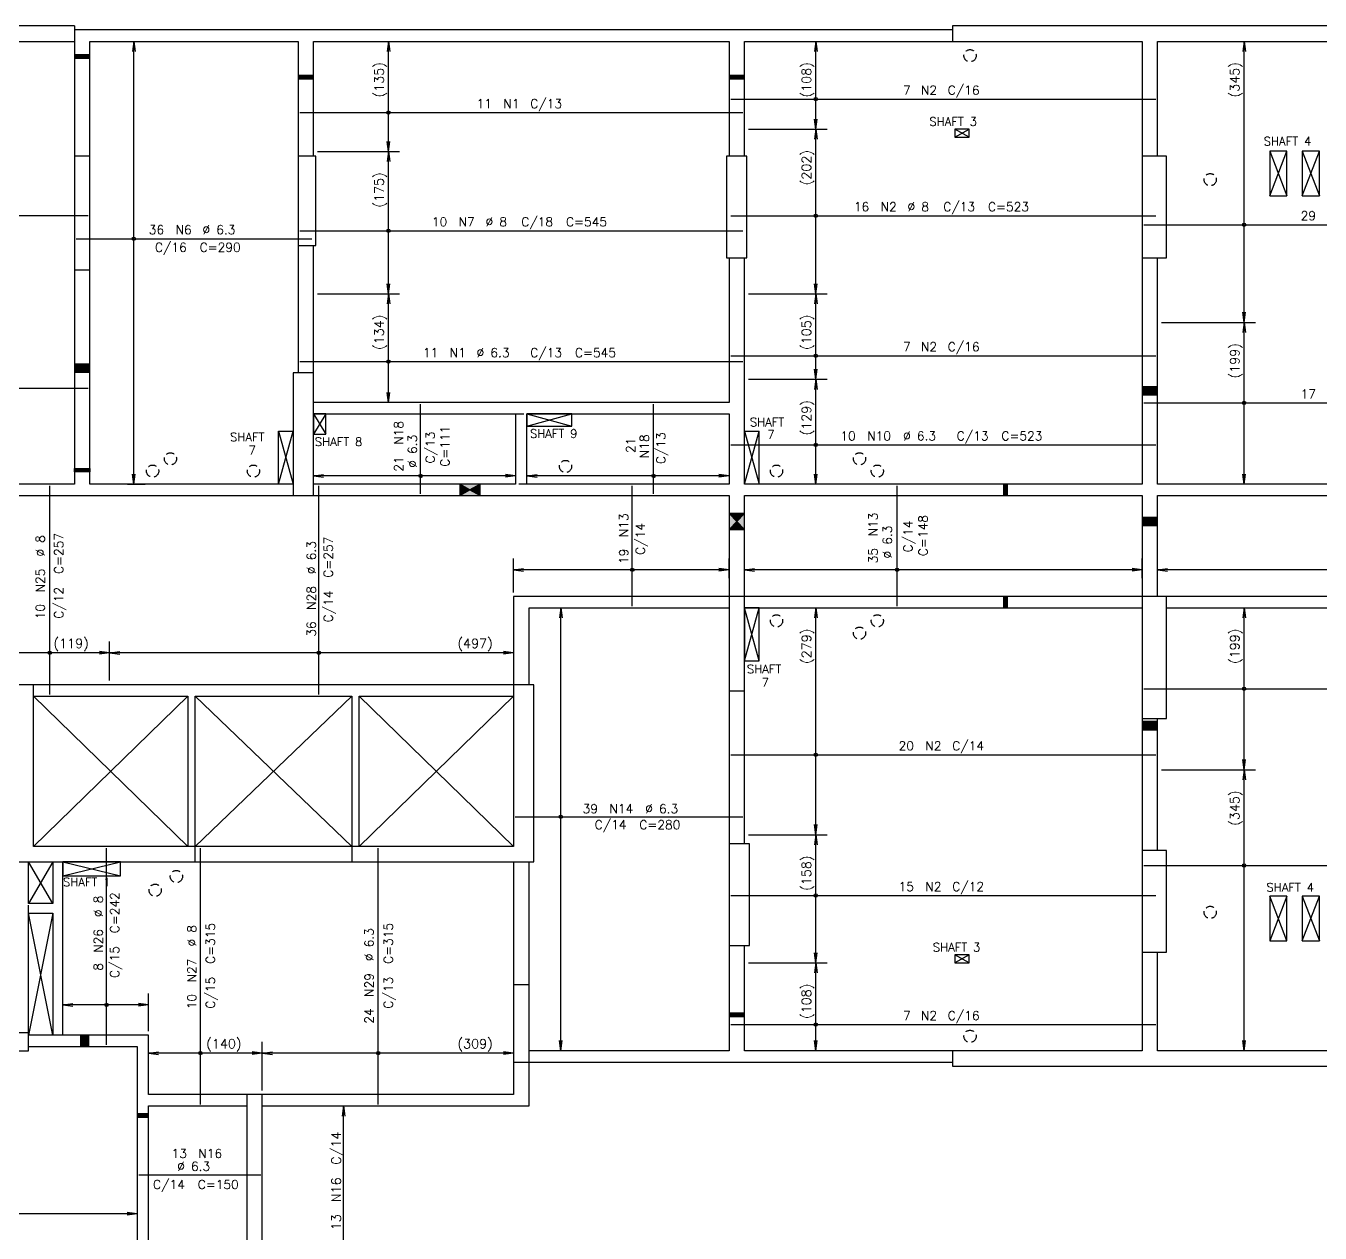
# Model space of a CAD drawing. Extents: x 0 to 119, y 0 to 84.
# Drawn here: x 42.07 to 73.9, y 33.6 to 63.28 of the extents above; entities that cross this region are included whole.
import ezdxf

# ---------------------------------------------------------------- set-up
doc = ezdxf.new("R2010")
doc.units = 0
doc.header["$MEASUREMENT"] = 0
doc.linetypes.add('ESTILO_TQS_0002', pattern=[0.3, 0.2, -0.1])
for name, color, linetype in [('1', 1, 'CONTINUOUS'), ('15', 15, 'CONTINUOUS'), ('18', 4, 'CONTINUOUS'), ('25', 1, 'CONTINUOUS'), ('26', 3, 'CONTINUOUS'), ('51', 7, 'CONTINUOUS'), ('63', 7, 'CONTINUOUS'), ('64', 7, 'CONTINUOUS')]:
    doc.layers.add(name, color=color, linetype=linetype)
doc.styles.get("Standard").update_dxf_attribs({"font": 'ROMANS.SHX'})

msp = doc.modelspace()

# ---------------------------------------------------------------- linework, layer by layer
at = {"layer": '1', "linetype": 'Continuous'}
for p, q in [((65.274815, 60.741512), (64.914815, 60.741512)), ((64.914815, 60.741512), (64.914815, 60.541512)), ((64.914815, 60.541512), (65.274815, 60.741512)), ((65.274815, 60.541512), (64.914815, 60.741512)), ((64.914815, 60.541512), (65.274815, 60.541512)), ((65.274815, 60.541512), (65.274815, 60.741512)), ((72.664815, 60.201299), (72.664815, 59.101299)), ((73.084815, 60.201299), (72.664815, 60.201299)), ((72.664815, 60.201299), (73.084815, 59.101299)), ((72.664815, 59.101299), (73.084815, 60.201299)), ((73.084815, 59.101299), (73.084815, 60.201299)), ((73.464815, 60.201299), (73.464815, 59.101299)), ((73.884815, 60.201299), (73.464815, 60.201299)), ((73.464815, 60.201299), (73.884815, 59.101299)), ((73.464815, 59.101299), (73.884815, 60.201299)), ((73.884815, 59.101299), (73.884815, 60.201299)), ((72.664815, 59.101299), (73.084815, 59.101299)), ((73.464815, 59.101299), (73.884815, 59.101299)), ((49.444815, 53.741398), (49.144815, 53.741398)), ((49.144815, 53.741398), (49.144815, 53.241398)), ((49.444815, 53.741398), (49.144815, 53.241398)), ((49.144815, 53.741398), (49.444815, 53.241398)), ((49.444815, 53.241398), (49.444815, 53.741398)), ((54.394815, 53.741398), (54.394815, 53.441398)), ((55.494815, 53.741398), (54.394815, 53.741398)), ((54.394815, 53.741398), (55.494815, 53.441398)), ((54.394815, 53.441398), (55.494815, 53.741398)), ((55.494815, 53.441398), (55.494815, 53.741398)), ((48.284815, 52.011398), (48.284815, 53.311398)), ((48.284815, 53.311398), (48.644815, 53.311398)), ((48.284815, 52.011398), (48.644815, 53.311398)), ((48.284815, 53.311398), (48.644815, 52.011398)), ((49.144815, 53.241398), (49.444815, 53.241398)), ((54.394815, 53.441398), (55.494815, 53.441398)), ((59.744815, 53.311398), (60.104815, 53.311398)), ((59.744815, 53.311398), (60.104815, 52.011398)), ((59.744815, 52.011398), (60.104815, 53.311398)), ((60.104815, 52.011398), (60.104815, 53.311398)), ((60.104815, 48.971398), (59.744815, 48.971398)), ((59.744815, 48.971398), (59.744815, 47.671398)), ((59.744815, 47.671398), (60.104815, 48.971398)), ((60.104815, 47.671398), (59.744815, 48.971398)), ((60.104815, 47.671398), (60.104815, 48.971398)), ((59.744815, 47.671398), (60.104815, 47.671398)), ((42.974815, 42.721414), (42.974815, 42.381414)), ((44.394815, 42.721414), (42.974815, 42.721414)), ((42.974815, 42.721414), (44.394815, 42.381414)), ((42.974815, 42.381414), (44.394815, 42.721414)), ((44.394815, 42.381414), (44.394815, 42.721414)), ((42.974815, 42.381414), (44.394815, 42.381414)), ((73.084815, 41.881299), (72.664815, 41.881299)), ((72.664815, 41.881299), (72.664815, 40.781299)), ((73.084815, 40.781299), (72.664815, 41.881299)), ((73.084815, 41.881299), (72.664815, 40.781299)), ((73.084815, 40.781299), (73.084815, 41.881299)), ((73.464815, 41.881299), (73.464815, 40.781299)), ((73.884815, 41.881299), (73.464815, 41.881299)), ((73.464815, 41.881299), (73.884815, 40.781497)), ((73.464815, 40.781299), (73.884815, 41.881299)), ((73.884815, 40.781497), (73.884815, 41.881299)), ((72.664815, 40.781299), (73.084815, 40.781299)), ((73.464815, 40.781299), (73.884815, 40.781497)), ((65.274815, 40.441087), (64.914815, 40.441087)), ((64.914815, 40.441087), (64.914815, 40.241087)), ((65.274815, 40.241087), (64.914815, 40.441087)), ((65.274815, 40.441087), (64.914815, 40.241087)), ((65.274815, 40.241087), (65.274815, 40.441087)), ((64.914815, 40.241087), (65.274815, 40.241087))]:
    msp.add_line(p, q, dxfattribs=at)
at = {"layer": '15', "linetype": 'ESTILO_TQS_0002'}
for p, q in [((54.114815, 53.741398), (54.394815, 53.741398)), ((54.394815, 52.011398), (54.114815, 52.011398)), ((42.134815, 41.461398), (42.134815, 41.701398))]:
    msp.add_line(p, q, dxfattribs=at)
at = {"layer": '15', "linetype": 'Continuous'}
for p, q in [((46.054815, 43.10143), (42.254846, 46.801398)), ((46.054815, 46.801398), (42.254846, 43.10143)), ((46.234815, 46.801398), (50.084815, 43.10143)), ((50.084815, 46.801398), (46.234815, 43.10143)), ((54.064784, 46.801398), (50.264815, 43.10143)), ((50.264815, 46.801398), (54.064784, 43.10143)), ((42.734815, 41.701398), (42.134815, 42.721414)), ((42.734815, 42.721414), (42.134815, 41.701398)), ((42.734815, 38.461398), (42.134815, 41.461398)), ((42.734815, 41.461398), (42.134815, 38.461398))]:
    msp.add_line(p, q, dxfattribs=at)
at = {"layer": '15', "linetype": 'ESTILO_TQS_0002'}
for centre in [(65.292715, 62.548015), (71.200753, 59.500219), (45.624371, 52.635333), (55.343504, 52.448209), (62.57485, 52.635333), (45.186053, 52.333064), (47.66557, 52.33287), (60.53365, 52.33287), (63.013168, 52.333064), (60.53365, 48.649553), (63.013168, 48.649359), (62.57485, 48.34709), (45.7704, 42.363477), (45.249783, 42.025209), (71.200753, 41.482204), (65.292715, 38.434408)]:
    msp.add_circle(centre, 0.149912, dxfattribs=at)
at = {"layer": '18', "linetype": 'Continuous'}
for p, q in [((44.564815, 62.901397), (44.998909, 62.901397)), ((44.720909, 62.901397), (44.688278, 62.653536)), ((44.720909, 52.011398), (44.720909, 62.901397)), ((44.720909, 62.901397), (44.753541, 62.653536)), ((50.984815, 62.901397), (50.952184, 62.653536)), ((50.984815, 60.1916), (50.984815, 62.901397)), ((50.984815, 62.901397), (51.017447, 62.653536)), ((61.496815, 62.901399), (61.464183, 62.653537)), ((61.496815, 60.741512), (61.496815, 62.901399)), ((61.496815, 62.901399), (61.529446, 62.653537)), ((72.032815, 62.901399), (72.000183, 62.653537)), ((72.032815, 55.9916), (72.032815, 62.901399)), ((72.032815, 62.901399), (72.065446, 62.653537)), ((61.496815, 60.741512), (61.464183, 60.989373)), ((61.496815, 60.741512), (61.529446, 60.989373)), ((59.844815, 60.741512), (61.774815, 60.741512)), ((61.496815, 60.741512), (61.464183, 60.493651)), ((61.496815, 56.6916), (61.496815, 60.741512)), ((61.496815, 60.741512), (61.529446, 60.493651)), ((49.244815, 60.1916), (51.262815, 60.1916)), ((50.984815, 60.1916), (50.952184, 60.439461)), ((50.984815, 60.1916), (50.952184, 59.943739)), ((50.984815, 60.1916), (51.017447, 60.439461)), ((50.984815, 56.6916), (50.984815, 60.1916)), ((50.984815, 60.1916), (51.017447, 59.943739)), ((49.244815, 56.6916), (51.262815, 56.6916)), ((50.984815, 56.6916), (50.952184, 56.939461)), ((50.984815, 56.6916), (50.952184, 56.443739)), ((50.984815, 56.6916), (51.017447, 56.939461)), ((50.984815, 54.021398), (50.984815, 56.6916)), ((50.984815, 56.6916), (51.017447, 56.443739)), ((59.844815, 56.6916), (61.774815, 56.6916)), ((61.496815, 56.6916), (61.464183, 56.939461)), ((61.496815, 56.6916), (61.464183, 56.443739)), ((61.496815, 56.6916), (61.529446, 56.939461)), ((61.496815, 54.5916), (61.496815, 56.6916)), ((61.496815, 56.6916), (61.529446, 56.443739)), ((72.032815, 55.9916), (72.000183, 56.239461)), ((72.032815, 55.9916), (72.065446, 56.239461)), ((70.004815, 55.9916), (72.310815, 55.9916)), ((72.032815, 55.9916), (72.000183, 55.743739)), ((72.032815, 52.011398), (72.032815, 55.9916)), ((72.032815, 55.9916), (72.065446, 55.743739)), ((61.496815, 54.5916), (61.464183, 54.839461)), ((61.496815, 54.5916), (61.529446, 54.839461)), ((59.844815, 54.5916), (61.774815, 54.5916)), ((59.844815, 54.5916), (61.774815, 54.5916)), ((61.496815, 54.5916), (61.464183, 54.343739)), ((61.496815, 52.011398), (61.496815, 54.5916)), ((61.496815, 54.5916), (61.529446, 54.343739)), ((50.984815, 54.021398), (50.952184, 54.269259)), ((50.984815, 54.021398), (51.017447, 54.269259)), ((44.720909, 52.011398), (44.688278, 52.259259)), ((44.720909, 52.011398), (44.753541, 52.259259)), ((49.144815, 52.213398), (49.392676, 52.24603)), ((54.114815, 52.213398), (49.144815, 52.213398)), ((49.144815, 52.213398), (49.392676, 52.180767)), ((54.114815, 52.213398), (53.866954, 52.24603)), ((54.114815, 52.213398), (53.866954, 52.180767)), ((54.394815, 52.213398), (54.642677, 52.24603)), ((59.364815, 52.213398), (54.394815, 52.213398)), ((54.394815, 52.213398), (54.642677, 52.180767)), ((59.364815, 52.213398), (59.116954, 52.24603)), ((59.364815, 52.213398), (59.116954, 52.180767)), ((61.496815, 52.011398), (61.464183, 52.259259)), ((61.496815, 52.011398), (61.529446, 52.259259)), ((72.032815, 52.011398), (72.000183, 52.259259)), ((72.032815, 52.011398), (72.065446, 52.259259)), ((44.564815, 52.011398), (44.998909, 52.011398)), ((54.064815, 49.351398), (54.064815, 50.186326)), ((59.364815, 49.703398), (59.364815, 50.186326)), ((59.744815, 49.703398), (59.744815, 50.186326)), ((69.524817, 49.703398), (69.524817, 50.186326)), ((69.904814, 49.703398), (69.904814, 50.186326)), ((54.064815, 49.908326), (54.312676, 49.940957)), ((59.364815, 49.908326), (54.064815, 49.908326)), ((54.064815, 49.908326), (54.312676, 49.875694)), ((59.364815, 49.908326), (59.116954, 49.940957)), ((59.364815, 49.908326), (59.116954, 49.875694)), ((59.744815, 49.908326), (59.992677, 49.940957)), ((69.524817, 49.908326), (59.744815, 49.908326)), ((59.744815, 49.908326), (59.992677, 49.875694)), ((69.524817, 49.908326), (69.276955, 49.940957)), ((69.524817, 49.908326), (69.276955, 49.875694)), ((69.904814, 49.908326), (70.152675, 49.940957)), ((81.564815, 49.908326), (69.904814, 49.908326)), ((69.904814, 49.908326), (70.152675, 49.875694)), ((55.224815, 48.971398), (55.192184, 48.723537)), ((55.224815, 38.081397), (55.224815, 48.971398)), ((55.224815, 48.971398), (55.257447, 48.723537)), ((61.496815, 48.971398), (61.464183, 48.723537)), ((61.496815, 43.3916), (61.496815, 48.971398)), ((61.496815, 48.971398), (61.529446, 48.723537)), ((72.032815, 48.971398), (72.000183, 48.723537)), ((72.032815, 44.991299), (72.032815, 48.971398)), ((72.032815, 48.971398), (72.065446, 48.723537)), ((44.1278, 47.181398), (44.1278, 48.145398)), ((44.1278, 47.867398), (41.754815, 47.867398)), ((44.1278, 47.867398), (43.879939, 47.90003)), ((44.1278, 47.867398), (43.879939, 47.834767)), ((44.1278, 47.867398), (44.375661, 47.90003)), ((54.064815, 47.867398), (44.1278, 47.867398)), ((44.1278, 47.867398), (44.375661, 47.834767)), ((54.064815, 47.867398), (53.816954, 47.90003)), ((54.064815, 47.867398), (53.816954, 47.834767)), ((72.032815, 44.991299), (72.000183, 45.239161)), ((72.032815, 44.991299), (72.065446, 45.239161)), ((70.004815, 44.991299), (72.310815, 44.991299)), ((70.004815, 44.991299), (72.310815, 44.991299)), ((72.032815, 44.991299), (72.000183, 44.743438)), ((72.032815, 38.081399), (72.032815, 44.991299)), ((72.032815, 44.991299), (72.065446, 44.743438)), ((61.496815, 43.3916), (61.464183, 43.639461)), ((61.496815, 43.3916), (61.529446, 43.639461)), ((59.844815, 43.3916), (61.774815, 43.3916)), ((61.496815, 43.3916), (61.464183, 43.143739)), ((61.496815, 40.241087), (61.496815, 43.3916)), ((61.496815, 43.3916), (61.529446, 43.143739)), ((61.496815, 40.241087), (61.464183, 40.488948)), ((61.496815, 40.241087), (61.529446, 40.488948)), ((59.844815, 40.241087), (61.774815, 40.241087)), ((61.496815, 40.241087), (61.464183, 39.993225)), ((61.496815, 38.081399), (61.496815, 40.241087)), ((61.496815, 40.241087), (61.529446, 39.993225)), ((45.084815, 38.561398), (45.084815, 39.484578)), ((42.974815, 39.206578), (43.222676, 39.23921)), ((45.084815, 39.206578), (42.974815, 39.206578)), ((42.974815, 39.206578), (43.222676, 39.173946)), ((45.084815, 39.206578), (44.836954, 39.23921)), ((45.084815, 39.206578), (44.836954, 39.173946)), ((47.884815, 37.101398), (47.884815, 38.299402)), ((55.224815, 38.081397), (55.192184, 38.329259)), ((55.224815, 38.081397), (55.257447, 38.329259)), ((61.496815, 38.081399), (61.464183, 38.32926)), ((61.496815, 38.081399), (61.529446, 38.32926)), ((72.032815, 38.081399), (72.000183, 38.32926)), ((72.032815, 38.081399), (72.065446, 38.32926)), ((45.084815, 38.021402), (45.332676, 38.054034)), ((47.884815, 38.021402), (45.084815, 38.021402)), ((45.084815, 38.021402), (45.332676, 37.988771)), ((47.884815, 38.021402), (47.636954, 38.054034)), ((47.884815, 38.021402), (47.636954, 37.988771)), ((47.884815, 38.021405), (48.132676, 38.054036)), ((54.064815, 38.021405), (47.884815, 38.021405)), ((47.884815, 38.021405), (48.132676, 37.988773)), ((54.064815, 38.021405), (53.816954, 38.054036)), ((54.064815, 38.021405), (53.816954, 37.988773)), ((49.884815, 36.721399), (49.852184, 36.473537)), ((49.884815, 33.321398), (49.884815, 36.721399)), ((49.884815, 36.721399), (49.917447, 36.473537)), ((44.804815, 34.069399), (36.614815, 34.069399)), ((44.804815, 34.069399), (44.556954, 34.102031)), ((44.804815, 34.069399), (44.556954, 34.036768))]:
    msp.add_line(p, q, dxfattribs=at)
at = {"layer": '25', "linetype": 'Continuous'}
for p, q in [((44.464815, 62.901397), (44.464815, 62.901397)), ((50.984815, 62.901397), (50.984815, 62.901397)), ((61.496815, 62.901399), (61.496815, 62.901399)), ((72.032815, 62.901399), (72.032815, 62.901399)), ((59.744815, 60.741512), (59.744815, 60.741512)), ((61.496815, 60.741512), (61.496815, 60.741512)), ((49.144815, 60.1916), (49.144815, 60.1916)), ((50.984815, 60.1916), (50.984815, 60.1916)), ((49.144815, 56.6916), (49.144815, 56.6916)), ((50.984815, 56.6916), (50.984815, 56.6916)), ((59.744815, 56.6916), (59.744815, 56.6916)), ((61.496815, 56.6916), (61.496815, 56.6916)), ((69.904815, 55.9916), (69.904815, 55.9916)), ((72.032815, 55.9916), (72.032815, 55.9916)), ((59.744815, 54.5916), (59.744815, 54.5916)), ((59.744815, 54.5916), (59.744815, 54.5916)), ((50.984815, 54.021398), (50.984815, 54.021398)), ((49.144815, 52.213398), (49.144815, 52.213398)), ((54.114815, 52.213398), (54.114815, 52.213398)), ((54.394815, 52.213398), (54.394815, 52.213398)), ((59.364815, 52.213398), (59.364815, 52.213398)), ((44.464815, 52.011398), (44.464815, 52.011398)), ((61.496815, 52.011398), (61.496815, 52.011398)), ((72.032815, 52.011398), (72.032815, 52.011398)), ((59.364815, 49.603398), (59.364815, 49.603398)), ((59.744815, 49.603398), (59.744815, 49.603398)), ((69.524817, 49.603398), (69.524817, 49.603398)), ((69.904814, 49.603398), (69.904814, 49.603398)), ((54.064815, 49.251398), (54.064815, 49.251398)), ((55.224815, 48.971398), (55.224815, 48.971398)), ((61.496815, 48.971398), (61.496815, 48.971398)), ((72.032815, 48.971398), (72.032815, 48.971398)), ((44.1278, 47.867398), (44.1278, 47.867398)), ((54.064815, 47.867398), (54.064815, 47.867398)), ((44.1278, 47.081398), (44.1278, 47.081398)), ((69.904815, 44.991299), (69.904815, 44.991299)), ((69.904815, 44.991299), (69.904815, 44.991299)), ((59.744815, 43.3916), (59.744815, 43.3916)), ((61.496815, 43.3916), (61.496815, 43.3916)), ((59.744815, 40.241087), (59.744815, 40.241087)), ((61.496815, 40.241087), (61.496815, 40.241087)), ((42.974815, 39.206578), (42.974815, 39.206578)), ((45.084815, 38.461398), (45.084815, 38.461398)), ((45.084815, 38.021402), (45.084815, 38.021402)), ((47.884815, 38.021402), (47.884815, 38.021402)), ((54.064815, 38.021405), (54.064815, 38.021405)), ((55.224815, 38.081397), (55.224815, 38.081397)), ((61.496815, 38.081399), (61.496815, 38.081399)), ((72.032815, 38.081399), (72.032815, 38.081399)), ((47.884815, 37.001398), (47.884815, 37.001398)), ((49.884815, 36.721399), (49.884815, 36.721399)), ((44.804815, 34.069399), (44.804815, 34.069399))]:
    msp.add_line(p, q, dxfattribs=at)
for points in [[(43.264815, 57.281398), (43.644815, 57.281398), (43.644815, 60.081398), (43.264815, 60.081398), (43.264815, 57.281398)], [(48.764815, 57.881398), (49.204815, 57.881398), (49.204815, 60.081398), (48.764815, 60.081398), (48.764815, 57.881398)], [(59.304815, 57.581398), (59.804815, 57.581398), (59.804815, 60.081398), (59.304815, 60.081398), (59.304815, 57.581398)], [(70.124815, 60.081398), (69.524815, 60.081398), (69.524815, 57.581398), (70.124815, 57.581398), (70.124815, 60.081398)], [(48.644815, 51.731398), (49.144815, 51.731398), (49.144815, 54.751398), (48.644815, 54.751398), (48.644815, 51.731398)], [(59.744815, 49.251398), (59.364815, 49.251398), (59.364815, 46.931398), (59.744815, 46.931398), (59.744815, 49.251398)], [(69.524815, 46.251398), (70.124815, 46.251398), (70.124815, 49.251398), (69.524815, 49.251398), (69.524815, 46.251398)], [(41.754815, 46.65882), (41.754815, 42.721414), (46.234815, 42.721414), (46.234815, 43.10143), (42.254846, 43.10143), (42.254846, 47.081398), (41.754815, 47.081398), (41.754815, 46.65882)], [(54.564815, 47.081398), (54.064784, 47.081492), (54.064784, 43.10143), (50.084815, 43.10143), (50.084815, 42.721414), (54.564815, 42.721414), (54.564815, 47.081398)], [(59.364815, 40.671398), (59.864815, 40.671398), (59.864815, 43.171398), (59.364815, 43.171398), (59.364815, 40.671398)], [(70.124815, 43.001398), (69.524815, 43.001398), (69.524815, 40.501398), (70.124815, 40.501398), (70.124815, 43.001398)], [(54.064815, 37.801398), (54.444815, 37.801398), (54.444815, 39.701398), (54.064815, 39.701398), (54.064815, 37.801398)], [(36.334815, 38.081398), (42.134815, 38.081398), (42.134815, 38.521398), (36.334815, 38.521398), (36.334815, 38.081398)]]:
    msp.add_lwpolyline(points, dxfattribs=at)
for centre, radius in [((61.496815, 61.4809), 0.041625), ((61.496815, 61.4809), 0.02075), ((50.984815, 61.149323), 0.041625), ((50.984815, 61.149323), 0.02075), ((61.496815, 58.613996), 0.041625), ((61.496815, 58.613996), 0.02075), ((50.984815, 58.2426), 0.041625), ((50.984815, 58.2426), 0.02075), ((72.032815, 58.391668), 0.041625), ((72.032815, 58.391668), 0.02075), ((44.720909, 58.046684), 0.041625), ((44.720909, 58.046684), 0.02075), ((61.496815, 55.169999), 0.041625), ((61.496815, 55.169999), 0.02075), ((50.984815, 55.025972), 0.041625), ((50.984815, 55.025972), 0.02075), ((72.032815, 54.009499), 0.041625), ((72.032815, 54.009499), 0.02075), ((61.496815, 52.978118), 0.041625), ((61.496815, 52.978118), 0.02075), ((51.778065, 52.213398), 0.041625), ((51.778065, 52.213398), 0.02075), ((57.509065, 52.213398), 0.041625), ((57.509065, 52.213398), 0.02075), ((56.985763, 49.908326), 0.041625), ((56.985763, 49.908326), 0.02075), ((63.497716, 49.908326), 0.041625), ((63.497716, 49.908326), 0.02075), ((42.657021, 47.867398), 0.041625), ((42.657021, 47.867398), 0.02075), ((49.274322, 47.867398), 0.041625), ((49.274322, 47.867398), 0.02075), ((72.032815, 46.981349), 0.041625), ((72.032815, 46.981349), 0.02075), ((61.496815, 45.357755), 0.041625), ((61.496815, 45.357755), 0.02075), ((55.224815, 43.834033), 0.041625), ((55.224815, 43.834033), 0.02075), ((72.032815, 42.63489), 0.041625), ((72.032815, 42.63489), 0.02075), ((61.496815, 41.896862), 0.041625), ((61.496815, 41.896862), 0.02075), ((44.055069, 39.206578), 0.041625), ((44.055069, 39.206578), 0.02075), ((61.496815, 38.723858), 0.041625), ((61.496815, 38.723858), 0.02075), ((46.362171, 38.021402), 0.041625), ((46.362171, 38.021402), 0.02075), ((50.737352, 38.021405), 0.041625), ((50.737352, 38.021405), 0.02075)]:
    msp.add_circle(centre, radius, dxfattribs=at)
at = {"layer": '51', "linetype": 'Continuous'}
for p, q in [((43.264815, 63.281398), (37.964815, 63.281398)), ((43.264815, 63.281398), (43.264815, 60.081398)), ((43.644815, 63.181398), (43.264815, 63.181398)), ((48.764815, 63.181398), (43.644815, 63.181398)), ((49.144815, 63.181398), (48.764815, 63.181398)), ((59.364815, 63.181398), (49.144815, 63.181398)), ((59.744815, 63.181398), (59.364815, 63.181398)), ((64.864815, 63.181398), (59.744815, 63.181398)), ((69.524815, 63.281398), (64.864815, 63.281398)), ((64.864815, 63.281398), (64.864815, 62.901398)), ((69.904815, 63.281398), (69.524815, 63.281398)), ((81.564815, 63.281398), (69.904815, 63.281398)), ((37.964815, 62.901398), (43.264815, 62.901398)), ((43.264815, 62.901398), (43.264815, 62.901398)), ((43.644815, 62.901398), (48.764815, 62.901398)), ((43.644815, 60.081398), (43.644815, 62.901398)), ((48.764815, 62.901398), (48.764815, 60.081398)), ((49.144815, 62.901398), (59.364815, 62.901398)), ((49.144815, 60.081398), (49.144815, 62.901398)), ((59.364815, 62.901398), (59.364815, 60.081398)), ((59.744815, 62.901398), (64.864815, 62.901398)), ((59.744815, 60.081398), (59.744815, 62.901398)), ((64.864815, 62.901398), (69.524815, 62.901398)), ((69.524815, 62.901398), (69.524815, 60.081398)), ((69.904815, 62.901398), (81.564815, 62.901398)), ((69.904815, 60.081398), (69.904815, 62.901398)), ((48.764815, 57.881398), (48.764815, 54.751398)), ((49.144815, 54.751398), (49.144815, 57.881398)), ((59.364815, 57.581398), (59.364815, 54.021398)), ((59.744815, 54.021398), (59.744815, 57.581398)), ((69.524815, 57.581398), (69.524815, 52.011398)), ((69.904815, 52.011398), (69.904815, 57.581398)), ((43.264815, 57.281398), (43.264815, 52.011398)), ((43.644815, 52.011398), (43.644815, 57.281398)), ((43.264815, 54.965422), (43.644815, 54.765422)), ((54.114815, 54.021398), (49.144815, 54.021398)), ((54.394815, 54.021398), (54.114815, 54.021398)), ((59.364815, 54.021398), (54.394815, 54.021398)), ((59.744815, 53.741398), (59.744815, 54.021398)), ((49.144815, 53.741398), (54.114815, 53.741398)), ((54.114815, 53.741398), (54.114815, 52.011398)), ((54.394815, 53.741398), (59.364815, 53.741398)), ((54.394815, 52.011398), (54.394815, 53.741398)), ((59.364815, 53.741398), (59.364815, 52.011398)), ((59.744815, 52.011398), (59.744815, 53.741398)), ((43.264815, 52.011398), (33.854815, 52.011398)), ((48.324815, 52.011398), (43.644815, 52.011398)), ((48.644815, 52.011398), (48.324815, 52.011398)), ((54.114815, 52.011398), (49.144815, 52.011398)), ((59.364815, 52.011398), (54.394815, 52.011398)), ((69.524815, 52.011398), (59.744815, 52.011398)), ((81.564815, 52.011398), (69.904815, 52.011398)), ((33.854815, 51.731398), (43.264815, 51.731398)), ((43.264815, 51.731398), (43.644815, 51.731398)), ((43.644815, 51.731398), (48.324815, 51.731398)), ((48.324815, 51.731398), (48.644815, 51.731398)), ((49.144815, 51.731398), (54.114815, 51.731398)), ((54.114815, 51.731398), (54.394815, 51.731398)), ((54.394815, 51.731398), (59.364815, 51.731398)), ((59.364815, 51.731398), (59.364815, 49.251398)), ((59.744815, 51.731398), (69.524815, 51.731398)), ((59.744815, 49.251398), (59.744815, 51.731398)), ((69.524815, 51.731398), (69.524815, 49.251398)), ((69.904815, 51.731398), (81.564815, 51.731398)), ((69.904815, 49.251398), (69.904815, 51.731398)), ((54.444815, 49.251398), (54.064815, 49.251398)), ((54.064815, 49.251398), (54.064815, 48.971398)), ((59.364815, 49.251398), (54.444815, 49.251398)), ((69.524815, 49.251398), (59.744815, 49.251398)), ((81.564815, 49.251398), (70.124815, 49.251398)), ((54.064815, 48.971398), (54.064815, 47.081492)), ((54.444815, 48.971398), (59.364815, 48.971398)), ((54.444815, 47.081421), (54.444815, 48.971398)), ((59.744815, 48.971398), (69.524815, 48.971398)), ((70.124815, 48.971398), (81.564815, 48.971398)), ((46.054815, 47.081398), (42.254846, 47.081398)), ((42.254846, 46.801398), (46.054815, 46.801398)), ((46.234815, 47.081398), (46.054815, 47.081398)), ((46.054815, 46.801398), (46.054815, 43.10143)), ((50.084815, 47.081398), (46.234815, 47.081398)), ((46.234815, 46.801398), (50.084815, 46.801398)), ((46.234815, 43.10143), (46.234815, 46.801398)), ((50.264815, 47.081398), (50.084815, 47.081398)), ((50.084815, 46.801398), (50.084815, 43.10143)), ((54.064784, 47.081398), (50.264815, 47.081398)), ((50.264815, 46.801398), (54.064784, 46.801398)), ((50.264815, 43.10143), (50.264815, 46.801398)), ((59.364815, 46.931398), (59.364815, 43.171398)), ((59.744815, 43.171398), (59.744815, 46.931398)), ((69.524815, 46.251398), (69.524815, 43.001398)), ((69.904815, 43.001398), (69.904815, 46.251398)), ((50.084815, 43.10143), (46.234815, 43.101414)), ((42.134815, 41.701398), (42.134815, 42.721414)), ((42.734815, 42.721414), (42.734815, 41.701398)), ((42.974815, 41.701398), (42.974815, 42.721414)), ((46.234815, 42.721414), (50.084815, 42.72143)), ((54.064815, 42.721414), (54.064815, 42.721414)), ((54.064815, 42.721414), (54.064815, 39.701398)), ((54.444815, 39.701398), (54.444815, 42.721414)), ((54.444815, 42.721414), (54.444815, 42.721414)), ((42.734815, 41.701398), (42.134815, 41.701398)), ((42.134815, 41.461398), (42.734815, 41.461398)), ((42.134815, 38.521398), (42.134815, 41.461398)), ((42.734815, 41.461398), (42.734815, 38.461398)), ((42.974815, 41.461398), (42.974815, 41.701398)), ((42.974815, 38.461398), (42.974815, 41.461398)), ((59.364815, 40.671398), (59.364815, 38.081398)), ((59.744815, 38.081398), (59.744815, 40.671398)), ((69.524815, 40.501398), (69.524815, 38.081398)), ((69.904815, 38.081398), (69.904815, 40.501398)), ((42.734815, 38.461398), (42.134815, 38.461398)), ((42.974815, 38.461398), (42.734815, 38.461398)), ((44.804815, 38.461398), (42.974815, 38.461398)), ((43.614815, 38.181398), (43.414815, 38.461398)), ((43.614815, 38.461398), (43.416983, 38.181398)), ((45.084815, 38.461398), (44.804815, 38.461398)), ((45.084815, 38.181398), (45.084815, 38.461398)), ((42.134815, 38.181398), (42.734815, 38.181398)), ((42.734815, 38.181398), (42.974815, 38.181398)), ((42.974815, 38.181398), (44.804815, 38.181398)), ((44.804815, 38.181398), (44.804815, 37.001398)), ((45.084815, 37.001398), (45.084815, 38.181398)), ((59.364815, 38.081398), (54.444815, 38.081398)), ((64.864815, 38.081398), (59.744815, 38.081398)), ((69.524815, 38.081398), (64.864815, 38.081398)), ((64.864815, 38.081398), (64.864815, 37.701398)), ((81.564815, 38.081398), (69.904815, 38.081398)), ((54.064815, 37.801398), (54.064815, 37.001398)), ((54.444815, 37.801398), (59.364815, 37.801398)), ((54.444815, 37.001398), (54.444815, 37.801398)), ((59.364815, 37.801398), (59.744815, 37.801398)), ((59.744815, 37.801398), (64.864815, 37.801398)), ((64.864815, 37.701398), (69.524815, 37.701398)), ((69.524815, 37.701398), (69.904815, 37.701398)), ((69.904815, 37.701398), (81.564815, 37.701398)), ((44.804815, 37.001398), (44.804815, 36.721398)), ((47.504815, 37.001398), (45.084815, 37.001398)), ((47.884815, 37.001398), (47.504815, 37.001398)), ((47.504815, 37.001398), (47.504815, 33.321398)), ((54.064815, 37.001398), (47.884815, 37.001398)), ((47.884815, 33.321398), (47.884815, 37.001398)), ((54.444815, 36.721398), (54.444815, 37.001398)), ((44.804815, 36.721398), (44.804815, 33.321398)), ((45.084815, 36.721398), (47.504815, 36.721398)), ((45.084815, 33.321398), (45.084815, 36.721398)), ((47.884815, 36.721398), (54.064815, 36.721398)), ((54.064815, 36.721398), (54.444815, 36.721398))]:
    msp.add_line(p, q, dxfattribs=at)
for points in [[(43.454815, 62.527856), (43.644815, 62.487856), (43.644815, 62.567856), (43.454815, 62.527856), (43.644815, 62.567856), (43.264815, 62.567856), (43.454815, 62.527856), (43.264815, 62.567856), (43.264815, 62.487856), (43.454815, 62.527856), (43.264815, 62.487856), (43.644815, 62.487856), (43.454815, 62.527856)], [(48.954815, 62.021398), (49.144815, 61.981398), (49.144815, 62.061398), (48.954815, 62.021398), (49.144815, 62.061398), (48.764815, 62.061398), (48.954815, 62.021398), (48.764815, 62.061398), (48.764815, 61.981398), (48.954815, 62.021398), (48.764815, 61.981398), (49.144815, 61.981398), (48.954815, 62.021398)], [(59.554815, 62.021398), (59.744815, 61.981398), (59.744815, 62.061398), (59.554815, 62.021398), (59.744815, 62.061398), (59.364815, 62.061398), (59.554815, 62.021398), (59.364815, 62.061398), (59.364815, 61.981398), (59.554815, 62.021398), (59.364815, 61.981398), (59.744815, 61.981398), (59.554815, 62.021398)], [(43.644815, 54.965422), (43.264815, 54.765422)], [(43.264815, 54.965422), (43.264815, 54.765422), (43.644815, 54.765422), (43.644815, 54.965422), (43.264815, 54.965422)], [(69.714815, 54.307972), (69.904815, 54.207972), (69.904815, 54.407972), (69.714815, 54.307972), (69.904815, 54.407972), (69.524815, 54.407972), (69.714815, 54.307972), (69.524815, 54.407972), (69.524815, 54.207972), (69.714815, 54.307972), (69.524815, 54.207972), (69.904815, 54.207972), (69.714815, 54.307972)], [(43.264815, 52.399008), (43.644815, 52.399008), (43.644815, 52.319008), (43.264815, 52.319008), (43.264815, 52.39865)], [(43.264815, 52.319008), (43.644815, 52.399008)], [(43.644815, 52.319008), (43.264815, 52.39865)], [(52.991615, 51.871398), (52.741615, 51.731398), (53.241615, 51.731398), (52.991615, 51.871398), (53.241615, 51.731398), (53.241615, 52.011398), (52.991615, 51.871398), (53.241615, 52.011398), (52.741615, 52.011398), (52.991615, 51.871398), (52.741615, 52.011398), (52.741615, 51.731398), (52.991615, 51.871398)], [(66.207945, 52.011299), (66.127945, 52.011299), (66.127945, 51.731299), (66.207945, 51.731398), (66.207945, 52.011299), (66.127945, 51.731299)], [(66.127945, 52.011299), (66.207945, 52.011299), (66.207945, 51.731398), (66.127945, 51.731398), (66.127945, 52.011299)], [(66.207945, 51.731299), (66.131493, 52.011299)], [(59.554815, 51.094855), (59.744815, 50.894855), (59.744815, 51.294855), (59.554815, 51.094855), (59.744815, 51.294855), (59.364815, 51.294855), (59.554815, 51.094855), (59.364815, 51.294855), (59.364815, 50.894855), (59.554815, 51.094855), (59.364815, 50.894855), (59.744815, 50.894855), (59.554815, 51.094855)], [(69.714815, 51.094953), (69.904815, 50.994953), (69.904815, 51.194953), (69.714815, 51.094953), (69.904815, 51.194953), (69.524815, 51.194953), (69.714815, 51.094953), (69.524815, 51.194953), (69.524815, 50.994953), (69.714815, 51.094953), (69.524815, 50.994953), (69.904815, 50.994953), (69.714815, 51.094953)], [(66.207945, 49.251299), (66.127945, 49.251299), (66.127945, 48.971299), (66.207945, 48.971398), (66.207945, 49.251299), (66.127945, 48.971299)], [(66.127945, 49.251299), (66.207918, 49.251299), (66.207918, 48.971398), (66.127945, 48.971398), (66.127945, 49.251299)], [(66.207945, 48.971299), (66.131493, 49.251299)], [(69.714815, 46.074585), (69.904815, 45.974585), (69.904815, 46.174585), (69.714815, 46.074585), (69.904815, 46.174585), (69.524815, 46.174585), (69.714815, 46.074585), (69.524815, 46.174585), (69.524815, 45.974585), (69.714815, 46.074585), (69.524815, 45.974585), (69.904815, 45.974585), (69.714815, 46.074585)], [(59.554815, 38.961398), (59.744815, 38.921398), (59.744815, 39.001398), (59.554815, 38.961398), (59.744815, 39.001398), (59.364815, 39.001398), (59.554815, 38.961398), (59.364815, 39.001398), (59.364815, 38.921398), (59.554815, 38.961398), (59.364815, 38.921398), (59.744815, 38.921398), (59.554815, 38.961398)], [(43.414815, 38.461398), (43.414815, 38.181398), (43.614815, 38.181398), (43.614815, 38.461398), (43.414815, 38.461398)], [(44.944815, 36.484478), (45.084815, 36.444478), (45.084815, 36.524478), (44.944815, 36.484478), (45.084815, 36.524478), (44.804815, 36.524478), (44.944815, 36.484478), (44.804815, 36.524478), (44.804815, 36.444478), (44.944815, 36.484478), (44.804815, 36.444478), (45.084815, 36.444478), (44.944815, 36.484478)]]:
    msp.add_lwpolyline(points, dxfattribs=at)
at = {"layer": '63', "linetype": 'ESTILO_TQS_0002'}
for points in [[(43.454815, 62.527856), (43.644815, 62.567856), (43.264815, 62.567856)], [(43.454815, 62.527856), (43.264815, 62.567856), (43.454815, 62.527856)], [(43.454815, 62.527856), (43.454815, 62.527856), (43.264815, 62.567856)], [(43.454815, 62.527856), (43.264815, 62.567856), (43.264815, 62.487856)], [(43.454815, 62.527856), (43.264815, 62.487856), (43.454815, 62.527856)], [(43.454815, 62.527856), (43.454815, 62.527856), (43.264815, 62.487856)], [(43.454815, 62.527856), (43.264815, 62.487856), (43.644815, 62.487856)], [(43.454815, 62.527856), (43.644815, 62.487856), (43.644815, 62.567856)], [(43.454815, 62.527856), (43.644815, 62.567856), (43.454815, 62.527856)], [(43.454815, 62.527856), (43.454815, 62.527856), (43.644815, 62.567856)], [(43.454815, 62.527856), (43.644815, 62.487856), (43.454815, 62.527856)], [(48.954815, 62.021398), (49.144815, 62.061398), (48.764815, 62.061398)], [(48.954815, 62.021398), (48.764815, 62.061398), (48.954815, 62.021398)], [(48.954815, 62.021398), (48.954815, 62.021398), (48.764815, 62.061398)], [(48.954815, 62.021398), (48.764815, 62.061398), (48.764815, 61.981398)], [(48.954815, 62.021398), (48.764815, 61.981398), (48.954815, 62.021398)], [(48.954815, 62.021398), (48.954815, 62.021398), (48.764815, 61.981398)], [(48.954815, 62.021398), (48.764815, 61.981398), (49.144815, 61.981398)], [(48.954815, 62.021398), (49.144815, 61.981398), (49.144815, 62.061398)], [(48.954815, 62.021398), (49.144815, 62.061398), (48.954815, 62.021398)], [(48.954815, 62.021398), (48.954815, 62.021398), (49.144815, 62.061398)], [(48.954815, 62.021398), (49.144815, 61.981398), (48.954815, 62.021398)], [(59.554815, 62.021398), (59.744815, 62.061398), (59.364815, 62.061398)], [(59.554815, 62.021398), (59.364815, 62.061398), (59.554815, 62.021398)], [(59.554815, 62.021398), (59.554815, 62.021398), (59.364815, 62.061398)], [(59.554815, 62.021398), (59.364815, 62.061398), (59.364815, 61.981398)], [(59.554815, 62.021398), (59.364815, 61.981398), (59.554815, 62.021398)], [(59.554815, 62.021398), (59.554815, 62.021398), (59.364815, 61.981398)], [(59.554815, 62.021398), (59.364815, 61.981398), (59.744815, 61.981398)], [(59.554815, 62.021398), (59.744815, 61.981398), (59.744815, 62.061398)], [(59.554815, 62.021398), (59.744815, 62.061398), (59.554815, 62.021398)], [(59.554815, 62.021398), (59.554815, 62.021398), (59.744815, 62.061398)], [(59.554815, 62.021398), (59.744815, 61.981398), (59.554815, 62.021398)], [(43.264815, 54.965422), (43.264815, 54.765422), (43.644815, 54.765422)], [(43.264815, 54.965422), (43.644815, 54.765422), (43.644815, 54.965422)], [(43.264815, 54.965422), (43.644815, 54.965422), (43.264815, 54.965422)], [(69.714815, 54.307972), (69.904815, 54.407972), (69.524815, 54.407972)], [(69.714815, 54.307972), (69.524815, 54.407972), (69.714815, 54.307972)], [(69.714815, 54.307972), (69.714815, 54.307972), (69.524815, 54.407972)], [(69.714815, 54.307972), (69.524815, 54.407972), (69.524815, 54.207972)], [(69.714815, 54.307972), (69.524815, 54.207972), (69.714815, 54.307972)], [(69.714815, 54.307972), (69.714815, 54.307972), (69.524815, 54.207972)], [(69.714815, 54.307972), (69.524815, 54.207972), (69.904815, 54.207972)], [(69.714815, 54.307972), (69.904815, 54.207972), (69.904815, 54.407972)], [(69.714815, 54.307972), (69.904815, 54.407972), (69.714815, 54.307972)], [(69.714815, 54.307972), (69.714815, 54.307972), (69.904815, 54.407972)], [(69.714815, 54.307972), (69.904815, 54.207972), (69.714815, 54.307972)], [(43.264815, 52.399008), (43.644815, 52.399008), (43.644815, 52.319008)], [(43.264815, 52.399008), (43.644815, 52.319008), (43.264815, 52.319008)], [(43.264815, 52.399008), (43.264815, 52.319008), (43.264815, 52.399008)], [(52.991615, 51.871398), (53.241615, 52.011398), (52.741615, 52.011398)], [(52.991615, 51.871398), (52.741615, 52.011398), (52.991615, 51.871398)], [(52.991615, 51.871398), (52.991615, 51.871398), (52.741615, 52.011398)], [(52.991615, 51.871398), (52.741615, 52.011398), (52.741615, 51.731398)], [(52.991615, 51.871398), (53.241615, 51.731398), (53.241615, 52.011398)], [(52.991615, 51.871398), (53.241615, 52.011398), (52.991615, 51.871398)], [(52.991615, 51.871398), (52.991615, 51.871398), (53.241615, 52.011398)], [(66.127945, 52.011299), (66.207945, 52.011299), (66.207945, 51.731398)], [(66.127945, 52.011299), (66.207945, 51.731398), (66.127945, 51.731398)], [(66.127945, 52.011299), (66.127945, 51.731398), (66.127945, 52.011299)], [(52.991615, 51.871398), (52.741615, 51.731398), (53.241615, 51.731398)], [(52.991615, 51.871398), (52.741615, 51.731398), (52.991615, 51.871398)], [(52.991615, 51.871398), (53.241615, 51.731398), (52.991615, 51.871398)], [(52.991615, 51.871398), (52.991615, 51.871398), (53.241615, 51.731398)], [(59.554815, 51.094855), (59.744815, 51.294855), (59.364815, 51.294855)], [(59.554815, 51.094855), (59.364815, 51.294855), (59.554815, 51.094855)], [(59.554815, 51.094855), (59.554815, 51.094855), (59.364815, 51.294855)], [(59.554815, 51.094855), (59.364815, 51.294855), (59.364815, 50.894855)], [(59.554815, 51.094855), (59.744815, 50.894855), (59.744815, 51.294855)], [(59.554815, 51.094855), (59.744815, 51.294855), (59.554815, 51.094855)], [(59.554815, 51.094855), (59.554815, 51.094855), (59.744815, 51.294855)], [(59.554815, 51.094855), (59.364815, 50.894855), (59.554815, 51.094855)], [(59.554815, 51.094855), (59.554815, 51.094855), (59.364815, 50.894855)], [(59.554815, 51.094855), (59.364815, 50.894855), (59.744815, 50.894855)], [(59.554815, 51.094855), (59.744815, 50.894855), (59.554815, 51.094855)], [(69.714815, 51.094953), (69.904815, 51.194953), (69.524815, 51.194953)], [(69.714815, 51.094953), (69.524815, 51.194953), (69.714815, 51.094953)], [(69.714815, 51.094953), (69.714815, 51.094953), (69.524815, 51.194953)], [(69.714815, 51.094953), (69.524815, 51.194953), (69.524815, 50.994953)], [(69.714815, 51.094953), (69.524815, 50.994953), (69.714815, 51.094953)], [(69.714815, 51.094953), (69.714815, 51.094953), (69.524815, 50.994953)], [(69.714815, 51.094953), (69.524815, 50.994953), (69.904815, 50.994953)], [(69.714815, 51.094953), (69.904815, 50.994953), (69.904815, 51.194953)], [(69.714815, 51.094953), (69.904815, 51.194953), (69.714815, 51.094953)], [(69.714815, 51.094953), (69.714815, 51.094953), (69.904815, 51.194953)], [(69.714815, 51.094953), (69.904815, 50.994953), (69.714815, 51.094953)], [(66.127945, 49.251299), (66.207918, 49.251299), (66.207918, 48.971398)], [(66.127945, 49.251299), (66.207918, 48.971398), (66.127945, 48.971398)], [(66.127945, 49.251299), (66.127945, 48.971398), (66.127945, 49.251299)], [(69.714815, 46.074585), (69.904815, 46.174585), (69.524815, 46.174585)], [(69.714815, 46.074585), (69.524815, 46.174585), (69.714815, 46.074585)], [(69.714815, 46.074585), (69.714815, 46.074585), (69.524815, 46.174585)], [(69.714815, 46.074585), (69.524815, 46.174585), (69.524815, 45.974585)], [(69.714815, 46.074585), (69.904815, 45.974585), (69.904815, 46.174585)], [(69.714815, 46.074585), (69.904815, 46.174585), (69.714815, 46.074585)], [(69.714815, 46.074585), (69.714815, 46.074585), (69.904815, 46.174585)], [(69.714815, 46.074585), (69.524815, 45.974585), (69.714815, 46.074585)], [(69.714815, 46.074585), (69.714815, 46.074585), (69.524815, 45.974585)], [(69.714815, 46.074585), (69.524815, 45.974585), (69.904815, 45.974585)], [(69.714815, 46.074585), (69.904815, 45.974585), (69.714815, 46.074585)], [(59.554815, 38.961398), (59.744815, 39.001398), (59.364815, 39.001398)], [(59.554815, 38.961398), (59.364815, 39.001398), (59.554815, 38.961398)], [(59.554815, 38.961398), (59.554815, 38.961398), (59.364815, 39.001398)], [(59.554815, 38.961398), (59.364815, 39.001398), (59.364815, 38.921398)], [(59.554815, 38.961398), (59.364815, 38.921398), (59.554815, 38.961398)], [(59.554815, 38.961398), (59.554815, 38.961398), (59.364815, 38.921398)], [(59.554815, 38.961398), (59.364815, 38.921398), (59.744815, 38.921398)], [(59.554815, 38.961398), (59.744815, 38.921398), (59.744815, 39.001398)], [(59.554815, 38.961398), (59.744815, 39.001398), (59.554815, 38.961398)], [(59.554815, 38.961398), (59.554815, 38.961398), (59.744815, 39.001398)], [(59.554815, 38.961398), (59.744815, 38.921398), (59.554815, 38.961398)], [(43.414815, 38.461398), (43.414815, 38.181398), (43.614815, 38.181398)], [(43.414815, 38.461398), (43.614815, 38.181398), (43.614815, 38.461398)], [(43.414815, 38.461398), (43.614815, 38.461398), (43.414815, 38.461398)], [(44.944815, 36.484478), (45.084815, 36.524478), (44.804815, 36.524478)], [(44.944815, 36.484478), (44.804815, 36.524478), (44.944815, 36.484478)], [(44.944815, 36.484478), (44.944815, 36.484478), (44.804815, 36.524478)], [(44.944815, 36.484478), (44.804815, 36.524478), (44.804815, 36.444478)], [(44.944815, 36.484478), (44.804815, 36.444478), (44.944815, 36.484478)], [(44.944815, 36.484478), (44.944815, 36.484478), (44.804815, 36.444478)], [(44.944815, 36.484478), (44.804815, 36.444478), (45.084815, 36.444478)], [(44.944815, 36.484478), (45.084815, 36.444478), (45.084815, 36.524478)], [(44.944815, 36.484478), (45.084815, 36.524478), (44.944815, 36.484478)], [(44.944815, 36.484478), (44.944815, 36.484478), (45.084815, 36.524478)], [(44.944815, 36.484478), (45.084815, 36.444478), (44.944815, 36.484478)]]:
    msp.add_solid(points, dxfattribs=at)
at = {"layer": '64', "linetype": 'Continuous'}
for p, q in [((59.404815, 61.4809), (69.864815, 61.4809)), ((48.804815, 61.149323), (59.704815, 61.149323)), ((33.614815, 58.616274), (43.604815, 58.616274)), ((59.404815, 58.613996), (69.864815, 58.613996)), ((69.564814, 58.391668), (81.904814, 58.391668)), ((43.304815, 58.046684), (49.104815, 58.046684)), ((48.804815, 58.2426), (59.704815, 58.2426)), ((59.404815, 55.169999), (69.864815, 55.169999)), ((48.804815, 55.025972), (59.704815, 55.025972)), ((33.614815, 54.375499), (43.604815, 54.375499)), ((51.778065, 51.771398), (51.778065, 53.981398)), ((57.509065, 51.771398), (57.509065, 53.981398)), ((69.564814, 54.009499), (81.904814, 54.009499)), ((59.404815, 52.978118), (69.864815, 52.978118)), ((42.657021, 46.841398), (42.657021, 51.971398)), ((49.274322, 46.841398), (49.274322, 51.971398)), ((56.985763, 49.011398), (56.985763, 51.971398)), ((63.497716, 49.011398), (63.497716, 51.971398)), ((69.564814, 46.981349), (81.904814, 46.981349)), ((59.404815, 45.357755), (69.864815, 45.357755)), ((54.104815, 43.834033), (59.704815, 43.834033)), ((44.055069, 38.221399), (44.055069, 43.058127)), ((46.362171, 36.761399), (46.362171, 43.061418)), ((50.737352, 36.761399), (50.737352, 43.061426)), ((69.564814, 42.63489), (81.904814, 42.63489)), ((59.404815, 41.896862), (69.864815, 41.896862)), ((59.404815, 38.723858), (69.864815, 38.723858)), ((44.844815, 35.029399), (47.844815, 35.029399))]:
    msp.add_line(p, q, dxfattribs=at)

# ---------------------------------------------------------------- texts
at = {"layer": '25', "linetype": 'Continuous'}
for s, p in [('(135)', (50.869815, 61.521397)), ('(108)', (61.381815, 61.521399)), ('(345)', (71.917815, 61.521399)), ('(202)', (61.381815, 59.361512)), ('(175)', (50.869815, 58.8116)), ('(134)', (50.869815, 55.3116)), ('(105)', (61.381815, 55.3116)), ('(199)', (71.917815, 54.6116)), ('(129)', (61.381815, 53.2116)), ('(279)', (61.381815, 47.591398)), ('(199)', (71.917815, 47.591398)), ('(345)', (71.917815, 43.611299)), ('(158)', (61.381815, 42.0116)), ('(108)', (61.381815, 38.861087)), ('C/14', (49.815815, 35.274398)), ('N16', (49.815815, 34.354398)), ('13', (49.815815, 33.664398))]:
    msp.add_text(s, height=0.23, rotation=90, dxfattribs=at).set_placement(p)
for s, height, p in [('SHAFT 3', 0.21, (64.292523, 60.823625)), ('SHAFT 4', 0.21, (72.515366, 60.340696)), ('SHAFT ', 0.21, (59.876893, 53.433138)), ('SHAFT ', 0.21, (47.091297, 53.066924)), ('SHAFT 9', 0.21, (54.466523, 53.15088)), ('7', 0.21, (60.305346, 53.128645)), ('7', 0.21, (47.543959, 52.743612)), ('SHAFT 8', 0.21, (49.175451, 52.950766)), ('(119)', 0.23, (42.7478, 47.982398)), ('(497)', 0.23, (52.684815, 47.982398)), ('SHAFT ', 0.21, (59.803778, 47.361512)), ('7', 0.21, (60.165704, 47.034673)), ('SHAFT 1', 0.21, (42.980791, 42.123212)), ('SHAFT 4', 0.21, (72.58327, 41.993542)), ('SHAFT 3', 0.21, (64.377372, 40.52058)), ('(140)', 0.23, (46.504815, 38.136402)), ('(309)', 0.23, (52.684815, 38.136405))]:
    msp.add_text(s, height=height, dxfattribs=at).set_placement(p)
at = {"layer": '26', "linetype": 'Continuous'}
for s, p in [('7', (63.644815, 61.5909)), ('N2', (64.084815, 61.5909)), ('C/16', (64.744815, 61.5909)), ('11', (53.154815, 61.259323)), ('N1', (53.814815, 61.259323)), ('C/13', (54.474815, 61.259323)), ('16', (62.434815, 58.723996)), ('N2', (63.094815, 58.723996)), ('%%c 8', (63.754815, 58.723996)), ('C/13', (64.634815, 58.723996)), ('C=523', (65.734815, 58.723996)), ('C/18', (54.254815, 58.3526)), ('29', (73.424814, 58.501668)), ('36', (45.092247, 58.158853)), ('N6', (45.752247, 58.158853)), ('%%c 6.3', (46.412247, 58.158853)), ('10', (52.054815, 58.3526)), ('N7', (52.714815, 58.3526)), ('%%c 8', (53.374815, 58.3526)), ('C=545', (55.354815, 58.3526)), ('C/16', (45.243309, 57.725369)), ('C=290', (46.343309, 57.725369)), ('C/13', (54.474815, 55.135972)), ('7', (63.644815, 55.279999)), ('N2', (64.084815, 55.279999)), ('C/16', (64.744815, 55.279999)), ('11', (51.834815, 55.135972)), ('N1', (52.494815, 55.135972)), ('%%c 6.3', (53.154815, 55.135972)), ('C=545', (55.574815, 55.135972)), ('17', (73.424814, 54.119499)), ('10', (62.104815, 53.088118)), ('N10', (62.764815, 53.088118)), ('%%c 6.3', (63.644815, 53.088118)), ('C/13', (64.964815, 53.088118)), ('C=523', (66.064815, 53.088118)), ('20', (63.534815, 45.467755)), ('N2', (64.194815, 45.467755)), ('C/14', (64.854815, 45.467755)), ('39', (55.762981, 43.920422)), ('N14', (56.422981, 43.920422)), ('%%c 6.3', (57.302981, 43.920422)), ('C/14', (56.059257, 43.527689)), ('C=280', (57.159257, 43.527689)), ('15', (63.534815, 42.006862)), ('N2', (64.194815, 42.006862)), ('C/12', (64.854815, 42.006862)), ('7', (63.644815, 38.833858)), ('N2', (64.084815, 38.833858)), ('C/16', (64.744815, 38.833858)), ('13', (45.651736, 35.442891)), ('N16', (46.311736, 35.442891)), ('%%c 6.3', (45.791129, 35.127423)), ('C/14', (45.196876, 34.679899)), ('C=150', (46.296876, 34.679899))]:
    msp.add_text(s, height=0.22, dxfattribs=at).set_placement(p)
for s, p in [('N18', (51.348894, 52.978899)), ('%%c 6.3', (51.687838, 52.415741)), ('C/13', (52.123624, 52.520652)), ('C=111', (52.486778, 52.439951)), ('N18', (57.393399, 52.649773)), ('C/13', (57.796904, 52.504512)), ('21', (57.054455, 52.778895)), ('21', (51.348894, 52.318899)), ('N13', (56.885321, 50.707963)), ('N13', (63.017601, 50.726086)), ('C/14', (57.293491, 50.27353)), ('%%c 6.3', (63.369134, 50.183263)), ('C/14', (63.875518, 50.333439)), ('C=148', (64.247968, 50.241852)), ('%%c 8', (42.532713, 50.229868)), ('C=257', (42.987607, 49.802865)), ('C=257', (49.616066, 49.711886)), ('%%c 6.3', (49.200162, 49.800967)), ('19', (56.885321, 50.047963)), ('35', (63.017601, 50.066086)), ('N25', (42.532713, 49.349868)), ('C/12', (42.987607, 48.702865)), ('N28', (49.200162, 48.920967)), ('C/14', (49.616066, 48.611886)), ('10', (42.532713, 48.689868)), ('36', (49.200162, 48.260967)), ('%%c 8', (43.95892, 41.366635)), ('C=242', (44.362425, 40.969093)), ('%%c 8', (46.26082, 40.641069)), ('C=315', (46.718314, 40.215366)), ('C=315', (51.093096, 40.215366)), ('N26', (43.95892, 40.486635)), ('%%c 6.3', (50.621306, 40.283652)), ('C/15', (44.362425, 39.869093)), ('8', (43.95892, 40.046635)), ('N27', (46.26082, 39.761069)), ('C/15', (46.718314, 39.115366)), ('N29', (50.621306, 39.403652)), ('C/13', (51.093096, 39.115366)), ('10', (46.26082, 39.101069)), ('24', (50.621306, 38.743652))]:
    msp.add_text(s, height=0.22, rotation=90, dxfattribs=at).set_placement(p)

doc.saveas('drawing.dxf')
